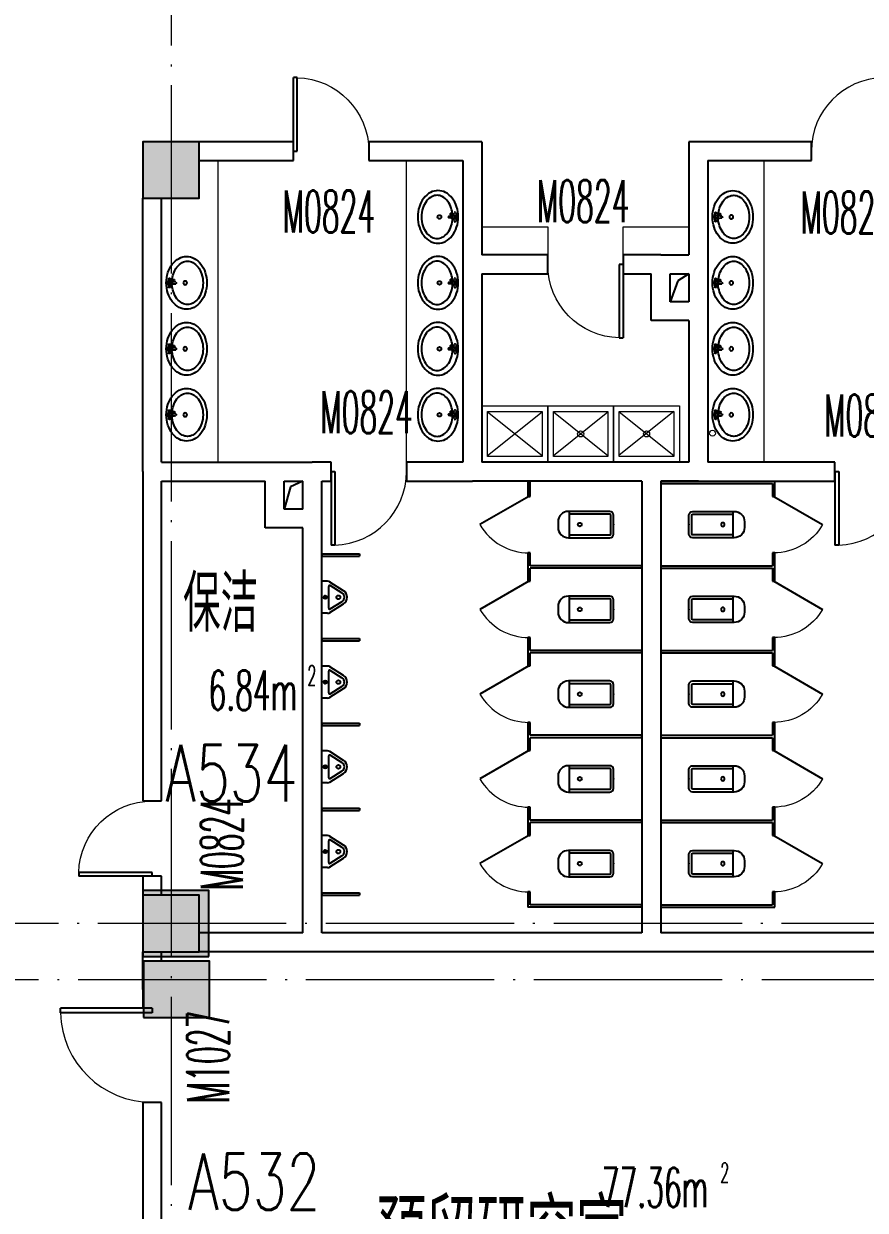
# Model space of a CAD drawing. Extents: x 1417642 to 3570900, y 124798 to 1191112.
# Drawn here: x 1455839 to 1464775, y 213787 to 226385 of the extents above; entities that cross this region are included whole.
import ezdxf

# ---------------------------------------------------------------- set-up
doc = ezdxf.new("R2010")
doc.units = 0
doc.header["$LTSCALE"] = 1000
doc.header["$MEASUREMENT"] = 0
doc.linetypes.add('DOTE', pattern=[2.42, 2, -0.2, 0.02, -0.2])
doc.layers.get('0').update_dxf_attribs({"linetype": 'CONTINUOUS'})
for name, color, linetype in [('colu', 2, 'CONTINUOUS'), ('COLUMN', 9, 'CONTINUOUS'), ('DOTE', 1, 'DOTE'), ('LATRINE', 6, 'CONTINUOUS'), ('LVTRY', 6, 'CONTINUOUS'), ('PUB_HATCH', 8, 'CONTINUOUS'), ('PUB_TEXT', 40, 'CONTINUOUS'), ('SPACE', 7, 'CONTINUOUS'), ('tiaozheng', 20, 'CONTINUOUS'), ('WALL', 4, 'CONTINUOUS'), ('WINDOW', 2, 'CONTINUOUS'), ('WINDOW_TEXT', 7, 'CONTINUOUS'), ('填充', 252, 'CONTINUOUS'), ('柱填充', 8, 'CONTINUOUS')]:
    doc.layers.add(name, color=color, linetype=linetype)
doc.styles.add('_TCH_SPACE', font='ROMANS', dxfattribs={"width": 0.7, "height": 5, "bigfont": 'Z'})
doc.styles.add('_TCH_WINDOW', font='ROMANS.shx', dxfattribs={"width": 0.7, "height": 400, "bigfont": 'Z.shx'})
doc.styles.add('Z', font='ROMANS', dxfattribs={"width": 0.7, "bigfont": 'Z'})

# ---------------------------------------------------------------- blocks, each defined once
blk = doc.blocks.new('896')
at = {"layer": '柱填充'}
h = blk.add_hatch(color=256, dxfattribs=at)
h.paths.add_polyline_path([(1580873, 568265), (1580873, 568965), (1580273, 568965), (1580273, 568265)])
h.paths.add_polyline_path([(1572873, 568265), (1572873, 568965), (1572273, 568965), (1572273, 568265)])
h.paths.add_polyline_path([(1564873, 568265), (1564873, 568965), (1564273, 568965), (1564273, 568265)])
h.paths.add_polyline_path([(1556873, 568265), (1556873, 568965), (1556273, 568965), (1556273, 568265)])
h.paths.add_polyline_path([(1546873, 568265), (1546873, 568965), (1546273, 568965), (1546273, 568265)])
h.paths.add_polyline_path([(1536873, 568265), (1536873, 568965), (1536273, 568965), (1536273, 568265)])
h.paths.add_polyline_path([(1533273, 568265), (1533273, 568965), (1532673, 568965), (1532673, 568265)])
h.paths.add_polyline_path([(1523273, 568365), (1523273, 568965), (1522673, 568965), (1522673, 568365)])
h.paths.add_polyline_path([(1590123, 558965), (1589423, 558965), (1589423, 558365), (1590123, 558365)])
h.paths.add_polyline_path([(1580923, 558365), (1580923, 559065), (1580223, 559065), (1580223, 558365)])
h.paths.add_polyline_path([(1572923, 558365), (1572923, 559065), (1572223, 559065), (1572223, 558365)])
h.paths.add_polyline_path([(1564923, 558365), (1564923, 559065), (1564223, 559065), (1564223, 558365)])
h.paths.add_polyline_path([(1556923, 558365), (1556923, 559065), (1556223, 559065), (1556223, 558365)])
h.paths.add_polyline_path([(1546923, 558365), (1546923, 559065), (1546223, 559065), (1546223, 558365)])
h.paths.add_polyline_path([(1536873, 558365), (1536873, 558965), (1536273, 558965), (1536273, 558365)])
h.paths.add_polyline_path([(1533273, 558365), (1533273, 558965), (1532673, 558965), (1532673, 558365)])
h.paths.add_polyline_path([(1523372, 558965), (1522672, 558965), (1522672, 558365), (1523372, 558365)])
h.paths.add_polyline_path([(1590123, 554765), (1590123, 555365), (1589523, 555365), (1589523, 554765)])
h.paths.add_polyline_path([(1580873, 554765), (1580873, 555365), (1580273, 555365), (1580273, 554765)])
h.paths.add_polyline_path([(1572873, 554765), (1572873, 555365), (1572273, 555365), (1572273, 554765)])
h.paths.add_polyline_path([(1564873, 554765), (1564873, 555365), (1564273, 555365), (1564273, 554765)])
h.paths.add_polyline_path([(1556873, 554765), (1556873, 555365), (1556273, 555365), (1556273, 554765)])
h.paths.add_polyline_path([(1546873, 554765), (1546873, 555365), (1546273, 555365), (1546273, 554765)])
h.paths.add_polyline_path([(1536873, 554765), (1536873, 555365), (1536273, 555365), (1536273, 554765)])
h.paths.add_polyline_path([(1533273, 554765), (1533273, 555365), (1532673, 555365), (1532673, 554765)])
h.paths.add_polyline_path([(1523372, 555365), (1522672, 555365), (1522672, 554765), (1523372, 554765)])
h.paths.add_polyline_path([(1590123, 546765), (1590123, 547365), (1589523, 547365), (1589523, 546765)])
h.paths.add_polyline_path([(1580873, 546765), (1580873, 547365), (1580273, 547365), (1580273, 546765)])
h.paths.add_polyline_path([(1572873, 546765), (1572873, 547365), (1572273, 547365), (1572273, 546765)])
h.paths.add_polyline_path([(1564873, 546765), (1564873, 547365), (1564273, 547365), (1564273, 546765)])
h.paths.add_polyline_path([(1556873, 546765), (1556873, 547365), (1556273, 547365), (1556273, 546765)])
h.paths.add_polyline_path([(1546873, 546715), (1546873, 547415), (1546173, 547415), (1546173, 546715)])
h.paths.add_polyline_path([(1536973, 546715), (1536973, 547415), (1536273, 547415), (1536273, 546715)])
h.paths.add_polyline_path([(1533273, 546715), (1533273, 547415), (1532573, 547415), (1532573, 546715)])
h.paths.add_polyline_path([(1523372, 547365), (1522672, 547365), (1522672, 546765), (1523372, 546765)])
h.paths.add_polyline_path([(1546873, 539365), (1546173, 539365), (1546173, 538765), (1546873, 538765)])
h.paths.add_polyline_path([(1536973, 538715), (1536973, 539415), (1536273, 539415), (1536273, 538715)])
h.paths.add_polyline_path([(1533273, 538715), (1533273, 539415), (1532573, 539415), (1532573, 538715)])
h.paths.add_polyline_path([(1523372, 539365), (1522672, 539365), (1522672, 538765), (1523372, 538765)])
h.paths.add_polyline_path([(1546873, 531365), (1546173, 531365), (1546173, 530765), (1546873, 530765)])
h.paths.add_polyline_path([(1536973, 530715), (1536973, 531415), (1536273, 531415), (1536273, 530715)])
h.paths.add_polyline_path([(1533273, 530715), (1533273, 531415), (1532573, 531415), (1532573, 530715)])
h.paths.add_polyline_path([(1523372, 531365), (1522672, 531365), (1522672, 530765), (1523372, 530765)])
h.paths.add_polyline_path([(1546873, 523365), (1546173, 523365), (1546173, 522765), (1546873, 522765)])
h.paths.add_polyline_path([(1536973, 522715), (1536973, 523415), (1536273, 523415), (1536273, 522715)])
h.paths.add_polyline_path([(1533273, 522715), (1533273, 523415), (1532573, 523415), (1532573, 522715)])
h.paths.add_polyline_path([(1523372, 523365), (1522672, 523365), (1522672, 522765), (1523372, 522765)])
h.paths.add_polyline_path([(1546873, 515365), (1546173, 515365), (1546173, 514765), (1546873, 514765)])
h.paths.add_polyline_path([(1536973, 514715), (1536973, 515415), (1536273, 515415), (1536273, 514715)])
h.paths.add_polyline_path([(1533273, 514715), (1533273, 515415), (1532573, 515415), (1532573, 514715)])
h.paths.add_polyline_path([(1523372, 515365), (1522672, 515365), (1522672, 514765), (1523372, 514765)])
h.paths.add_polyline_path([(1546873, 507365), (1546173, 507365), (1546173, 506765), (1546873, 506765)])
h.paths.add_polyline_path([(1536973, 506715), (1536973, 507415), (1536273, 507415), (1536273, 506715)])
h.paths.add_polyline_path([(1533273, 506715), (1533273, 507415), (1532573, 507415), (1532573, 506715)])
h.paths.add_polyline_path([(1523372, 507365), (1522672, 507365), (1522672, 506765), (1523372, 506765)])
h.paths.add_polyline_path([(1546873, 499365), (1546173, 499365), (1546173, 498765), (1546873, 498765)])
h.paths.add_polyline_path([(1536973, 498715), (1536973, 499415), (1536273, 499415), (1536273, 498715)])
h.paths.add_polyline_path([(1533273, 498715), (1533273, 499415), (1532573, 499415), (1532573, 498715)])
h.paths.add_polyline_path([(1523372, 499365), (1522672, 499365), (1522672, 498765), (1523372, 498765)])
h.paths.add_polyline_path([(1546873, 490765), (1546873, 491365), (1546273, 491365), (1546273, 490765)])
h.paths.add_polyline_path([(1536873, 490765), (1536873, 491365), (1536273, 491365), (1536273, 490765)])
h.paths.add_polyline_path([(1533273, 490765), (1533273, 491365), (1532673, 491365), (1532673, 490765)])
h.paths.add_polyline_path([(1523273, 490765), (1523273, 491365), (1522673, 491365), (1522673, 490765)])
at = {"layer": 'colu'}
for points in [[(1536873, 554765), (1536873, 555365), (1536273, 555365), (1536273, 554765)], [(1536973, 546715), (1536973, 547415), (1536273, 547415), (1536273, 546715)]]:
    blk.add_lwpolyline(points, close=True, dxfattribs=at)
blk = doc.blocks.new('_FZH')
blk.add_lwpolyline([(-0.5, -0.5), (0.5, -0.5), (0.5, 0.5), (-0.5, 0.5)], close=True)
at = {"layer": 'PUB_HATCH'}
blk.add_solid([(-0.5, -0.5), (0.5, -0.5), (-0.5, 0.5), (0.5, 0.5)], dxfattribs=at)
blk = doc.blocks.new('$DorLib2D$00000001')
for p, q in [((0.45, 0.975), (0.5, 0.975)), ((0.45, 0), (0.45, 0.975)), ((0.5, 0), (0.5, 0.975)), ((0.5, 0), (0.45, 0))]:
    blk.add_line(p, q)
at = {"lineweight": 13}
blk.add_arc((0.475, 0), 0.975, 91.4693, 180, dxfattribs=at)
blk = doc.blocks.new('$lvtry$00000200')
for p, q in [((-140, -40, 0), (-140, -480, 0)), ((-110, -40, 0), (-110, -470, 0)), ((100, 0, 0), (-100, 0, 0)), ((100, -30, 0), (-100, -30, 0)), ((110, -470, 0), (110, -40, 0)), ((140, -480, 0), (140, -40, 0)), ((140, -470, 0), (-140, -470, 0)), ((-30, -590, 0), (30, -590, 0))]:
    blk.add_line(p, q)
blk.add_circle((0, -359, 0), 20)
for centre, radius, start, end in [((-100, -40, 0), 40, 90, 180), ((-100, -40, 0), 10, 90, 180), ((100, -40, 0), 40, 0, 90), ((100, -40, 0), 10, 0, 90), ((-30, -480, 0), 110, 180, 270), ((30, -480, 0), 110, 270, 0)]:
    blk.add_arc(centre, radius, start, end)
blk.add_point((0, 0))
blk = doc.blocks.new('$TCHSYS$APDOOR2D')
blk.add_line((0.5, 0), (0, 0.866))
at = {"lineweight": 13}
blk.add_arc((0.5, 0), 1, 120, 180, dxfattribs=at)
blk = doc.blocks.new('$lvtry$00000219')
for p, q in [((-170, 0, 0), (170, 0, 0)), ((-170, -61, 0), (-170, 0, 0)), ((170, -61, 0), (170, 0, 0)), ((-162, -88, 0), (-69, -231, 0)), ((-124, -91, 0), (-43, -216, 0)), ((-116, -76, 0), (116, -76, 0)), ((43, -216, 0), (124, -91, 0)), ((69, -231, 0), (162, -88, 0))]:
    blk.add_line(p, q)
for centre, radius in [((0, -38, 0), 17.7), ((0, -177, 0), 20)]:
    blk.add_circle(centre, radius)
for centre, radius, start, end in [((-120, -61, 0), 50, 180, 213.0863), ((-116, -86, 0), 10, 90, 213.0863), ((116, -86, 0), 10, 326.9137, 90), ((120, -61, 0), 50, 326.9137, 0), ((0, -191, 0), 80, 210, 330), ((0, -191, 0), 50, 210, 330)]:
    blk.add_arc(centre, radius, start, end)
blk.add_point((0, -38, 0))
blk = doc.blocks.new('$lvtry$00000193')
for p, q in [((-17, -43, 0), (-17, -33, 0)), ((17, -43, 0), (17, -33, 0))]:
    blk.add_line(p, q)
at = {"elevation": 0}
blk.add_lwpolyline([(280, -215, 0.12431), (260, -136, 0.105707), (198, -63, 0.086941), (110, -17, 0.077137), (0, 0, 0.077137), (-110, -17, 0.086941), (-198, -63, 0.105707), (-260, -136, 0.12431), (-280, -215, 0.12431), (-260, -294, 0.105707), (-198, -367, 0.086941), (-110, -413, 0.077137), (0, -430, 0.077137), (110, -413, 0.086941), (198, -367, 0.105707), (260, -294, 0.12431)], format="xyb", close=True, dxfattribs=at)
blk.add_lwpolyline([(-25, -61, 0.056876), (-95, -75, 0.086941), (-168, -113, 0.105707), (-216, -170, 0.12431), (-230, -225, 0.12431), (-216, -280, 0.105707), (-168, -337, 0.086941), (-95, -375, 0.077137), (0, -390, 0.077137), (95, -375, 0.086941), (168, -337, 0.105707), (216, -280, 0.12431), (230, -225, 0.12431), (216, -170, 0.105707), (168, -113, 0.086941), (95, -75, 0.06676), (13, -60, 0.06676)], format="xyb", dxfattribs=at)
for centre, radius in [((0, -43, 0), 16.7), ((0, -200, 0), 20)]:
    blk.add_circle(centre, radius)
for centre, radius, start, end in [((-40, -34, 0), 10.1, 106.6096, 258.1648), ((-64, 234, 0), 259, 274.7069, 282.3732), ((-75, -213, 0), 173, 71.36, 79.1873), ((-29, -80, 0), 6.77, 155.344, 308.3224), ((-171, 19, 0), 166, 324.8411, 338.1337), ((-171, 19, 0), 170, 324.8411, 331.3523), ((-29, -80, 0), 3.37, 155.344, 308.3224), ((100, -194, 0), 170, 132.3141, 138.8253), ((100, -194, 0), 166, 125.5327, 138.8253), ((-12, -58, 0), 10.6, 201.8924, 261.774), ((0, -33, 0), 16.7, 0, 180), ((-381, -115, 0), 372, 2.3982, 6.7627), ((0, -96, 0), 9.9, 201.7837, 338.2163), ((64, 234, 0), 259, 257.6268, 265.2931), ((381, -115, 0), 372, 170.1008, 177.6018), ((75, -213, 0), 173, 100.8127, 110.4191), ((40, -34, 0), 10.1, 281.8352, 73.3904)]:
    blk.add_arc(centre, radius, start, end)
blk.add_point((0, -33, 0))

msp = doc.modelspace()

# ---------------------------------------------------------------- linework, layer by layer
at = {"layer": 'DOTE', "lineweight": 0}
for points in [[(1457403.1, 242672.6), (1457403.1, 132632.2)], [(1596566.6, 216832.7), (1432076.7, 216832.7)], [(1596566.6, 216832.7), (1432076.7, 216832.7)], [(1468096.3, 216232.7), (1432076.7, 216232.7)]]:
    msp.add_lwpolyline(points, dxfattribs=at)
at = {"layer": 'LATRINE'}
for p, q in [((1461190.6, 221517.3), (1461190.6, 221367.3)), ((1461215.6, 221517.3), (1461190.6, 221517.3)), ((1461215.6, 221367.3), (1461215.6, 221517.3)), ((1462603.1, 221529.8), (1463815.6, 221529.8)), ((1462603.1, 221529.8), (1462603.1, 221504.8)), ((1462603.1, 221504.8), (1463790.6, 221504.8)), ((1463790.6, 221504.8), (1463790.6, 221367.3)), ((1463815.6, 221367.3), (1463815.6, 221529.8)), ((1461190.6, 221367.3), (1461215.6, 221367.3)), ((1463790.6, 221367.3), (1463815.6, 221367.3)), ((1459003.1, 220757.7), (1459403.1, 220757.7)), ((1459003.1, 220757.7), (1459003.1, 220732.7)), ((1459003.1, 220732.7), (1459403.1, 220732.7)), ((1459403.1, 220757.7), (1459403.1, 220732.7)), ((1461215.6, 220767.3), (1461190.6, 220767.3)), ((1461190.6, 220767.3), (1461190.6, 220617.3)), ((1461215.6, 220629.8), (1461215.6, 220767.3)), ((1463815.6, 220767.3), (1463790.6, 220767.3)), ((1463790.6, 220767.3), (1463790.6, 220629.8)), ((1463815.6, 220617.3), (1463815.6, 220767.3)), ((1461190.6, 220617.3), (1461190.6, 220467.3)), ((1462403.1, 220629.8), (1461215.6, 220629.8)), ((1462403.1, 220604.8), (1461215.6, 220604.8)), ((1461215.6, 220467.3), (1461215.6, 220604.8)), ((1462403.1, 220604.8), (1462403.1, 220629.8)), ((1462603.1, 220629.8), (1463790.6, 220629.8)), ((1462603.1, 220629.8), (1462603.1, 220604.8)), ((1462603.1, 220604.8), (1463790.6, 220604.8)), ((1463790.6, 220604.8), (1463790.6, 220467.3)), ((1463815.6, 220467.3), (1463815.6, 220617.3)), ((1461190.6, 220467.3), (1461215.6, 220467.3)), ((1463790.6, 220467.3), (1463815.6, 220467.3)), ((1459003.1, 219857.7), (1459403.1, 219857.7)), ((1459003.1, 219857.7), (1459003.1, 219832.7)), ((1459403.1, 219857.7), (1459403.1, 219832.7)), ((1461215.6, 219867.3), (1461190.6, 219867.3)), ((1461190.6, 219867.3), (1461190.6, 219717.3)), ((1461215.6, 219729.8), (1461215.6, 219867.3)), ((1463815.6, 219867.3), (1463790.6, 219867.3)), ((1463790.6, 219867.3), (1463790.6, 219729.8)), ((1463815.6, 219717.3), (1463815.6, 219867.3)), ((1459003.1, 219832.7), (1459403.1, 219832.7)), ((1461190.6, 219717.3), (1461190.6, 219567.3)), ((1462403.1, 219729.8), (1461215.6, 219729.8)), ((1462403.1, 219704.8), (1462403.1, 219729.8)), ((1462603.1, 219729.8), (1463790.6, 219729.8)), ((1462603.1, 219729.8), (1462603.1, 219704.8)), ((1463815.6, 219567.3), (1463815.6, 219717.3)), ((1462403.1, 219704.8), (1461215.6, 219704.8)), ((1461215.6, 219567.3), (1461215.6, 219704.8)), ((1462603.1, 219704.8), (1463790.6, 219704.8)), ((1463790.6, 219704.8), (1463790.6, 219567.3)), ((1461190.6, 219567.3), (1461215.6, 219567.3)), ((1463790.6, 219567.3), (1463815.6, 219567.3)), ((1461215.6, 218967.3), (1461190.6, 218967.3)), ((1461190.6, 218967.3), (1461190.6, 218817.3)), ((1461215.6, 218829.8), (1461215.6, 218967.3)), ((1463815.6, 218967.3), (1463790.6, 218967.3)), ((1463790.6, 218967.3), (1463790.6, 218829.8)), ((1463815.6, 218817.3), (1463815.6, 218967.3)), ((1459003.1, 218957.7), (1459403.1, 218957.7)), ((1459003.1, 218957.7), (1459003.1, 218932.7)), ((1459003.1, 218932.7), (1459403.1, 218932.7)), ((1459403.1, 218957.7), (1459403.1, 218932.7)), ((1461190.6, 218817.3), (1461190.6, 218667.3)), ((1462403.1, 218829.8), (1461215.6, 218829.8)), ((1462403.1, 218804.8), (1461215.6, 218804.8)), ((1461215.6, 218667.3), (1461215.6, 218804.8)), ((1462403.1, 218804.8), (1462403.1, 218829.8)), ((1462603.1, 218829.8), (1463790.6, 218829.8)), ((1462603.1, 218829.8), (1462603.1, 218804.8)), ((1462603.1, 218804.8), (1463790.6, 218804.8)), ((1463790.6, 218804.8), (1463790.6, 218667.3)), ((1463815.6, 218667.3), (1463815.6, 218817.3)), ((1461190.6, 218667.3), (1461215.6, 218667.3)), ((1463790.6, 218667.3), (1463815.6, 218667.3)), ((1459003.1, 218057.7), (1459403.1, 218057.7)), ((1459003.1, 218057.7), (1459003.1, 218032.7)), ((1459003.1, 218032.7), (1459403.1, 218032.7)), ((1459403.1, 218057.7), (1459403.1, 218032.7)), ((1461215.6, 218067.3), (1461190.6, 218067.3)), ((1461190.6, 218067.3), (1461190.6, 217917.3)), ((1461215.6, 217929.8), (1461215.6, 218067.3)), ((1463815.6, 218067.3), (1463790.6, 218067.3)), ((1463790.6, 218067.3), (1463790.6, 217929.8)), ((1463815.6, 217917.3), (1463815.6, 218067.3)), ((1461190.6, 217917.3), (1461190.6, 217767.3)), ((1462403.1, 217929.8), (1461215.6, 217929.8)), ((1462403.1, 217904.8), (1461215.6, 217904.8)), ((1461215.6, 217767.3), (1461215.6, 217904.8)), ((1462403.1, 217904.8), (1462403.1, 217929.8)), ((1462603.1, 217929.8), (1463790.6, 217929.8)), ((1462603.1, 217929.8), (1462603.1, 217904.8)), ((1462603.1, 217904.8), (1463790.6, 217904.8)), ((1463790.6, 217904.8), (1463790.6, 217767.3)), ((1463815.6, 217767.3), (1463815.6, 217917.3)), ((1461190.6, 217767.3), (1461215.6, 217767.3)), ((1463790.6, 217767.3), (1463815.6, 217767.3)), ((1459003.1, 217157.7), (1459403.1, 217157.7)), ((1459003.1, 217157.7), (1459003.1, 217132.7)), ((1459003.1, 217132.7), (1459403.1, 217132.7)), ((1459403.1, 217157.7), (1459403.1, 217132.7)), ((1461215.6, 217167.3), (1461190.6, 217167.3)), ((1461190.6, 217167.3), (1461190.6, 217004.8)), ((1461215.6, 217029.8), (1461215.6, 217167.3)), ((1463815.6, 217167.3), (1463790.6, 217167.3)), ((1463790.6, 217167.3), (1463790.6, 217029.8)), ((1463815.6, 217004.8), (1463815.6, 217167.3)), ((1462403.1, 217004.8), (1461190.6, 217004.8)), ((1462403.1, 217029.8), (1461215.6, 217029.8)), ((1462403.1, 217004.8), (1462403.1, 217029.8)), ((1462603.1, 217029.8), (1463790.6, 217029.8)), ((1462603.1, 217029.8), (1462603.1, 217004.8)), ((1462603.1, 217004.8), (1463815.6, 217004.8))]:
    msp.add_line(p, q, dxfattribs=at)
at = {"layer": 'LATRINE', "lineweight": 0}
for points in [[(1457903.1, 221729.8), (1457903.1, 224932.7)], [(1459903.1, 221729.8), (1459903.1, 224932.7)], [(1463703.1, 221729.8), (1463703.1, 224932.7)]]:
    msp.add_lwpolyline(points, dxfattribs=at)
at = {"layer": 'LVTRY', "lineweight": 0}
for p, q in [((1461343.1, 222261.5), (1460763.1, 221797.8)), ((1461343.1, 221797.8), (1460763.1, 222261.5)), ((1462043.1, 222261.5), (1461463.1, 221797.8)), ((1462043.1, 221797.8), (1461463.1, 222261.5)), ((1462743.1, 222269.5), (1462163.1, 221805.9)), ((1462743.1, 221797.8), (1462163.1, 222261.5))]:
    msp.add_line(p, q, dxfattribs=at)
for points in [[(1461403.1, 223929.8), (1460703.1, 223929.8), (1460703.1, 224229.5), (1461403.1, 224229.5)], [(1462903.1, 223929.8), (1462203.1, 223929.8), (1462203.1, 224229.5), (1462903.1, 224229.5)], [(1460703.1, 222329.5), (1461403.1, 222329.5), (1461403.1, 221729.8), (1460703.1, 221729.8)], [(1460763.1, 222269.5), (1461343.1, 222269.5), (1461343.1, 221789.8), (1460763.1, 221789.8)], [(1461403.1, 222329.5), (1462103.1, 222329.5), (1462103.1, 221729.8), (1461403.1, 221729.8)], [(1461463.1, 222269.5), (1462043.1, 222269.5), (1462043.1, 221789.8), (1461463.1, 221789.8)], [(1462103.1, 222329.5), (1462803.1, 222329.5), (1462803.1, 221729.8), (1462103.1, 221729.8)], [(1462163.1, 222269.5), (1462743.1, 222269.5), (1462743.1, 221789.8), (1462163.1, 221789.8)]]:
    msp.add_lwpolyline(points, close=True, dxfattribs=at)
for centre in [(1461753.1, 222029.7), (1462453.1, 222029.7), (1463153.1, 222037.7)]:
    msp.add_circle(centre, 32.1, dxfattribs=at)
at = {"layer": 'tiaozheng', "color": 2}
for p, q in [((1462784.5, 223655.7), (1462703.1, 223432.7)), ((1462903.1, 223729.8), (1462784.5, 223655.7)), ((1458803.1, 221529.8), (1458670.9, 221466.8)), ((1458670.9, 221466.8), (1458603.1, 221232.7))]:
    msp.add_line(p, q, dxfattribs=at)
at = {"layer": 'WALL'}
for p, q in [((1458703.1, 225132.7), (1457703.1, 225132.7)), ((1458703.1, 224932.7), (1458703.1, 225132.7)), ((1460703.1, 225132.7), (1459503.1, 225132.7)), ((1459503.1, 225132.7), (1459503.1, 224932.7)), ((1460703.1, 225132.7), (1460703.1, 223929.8)), ((1462903.1, 225132.7), (1462903.1, 223929.8)), ((1464203.1, 225132.7), (1462903.1, 225132.7)), ((1464203.1, 224932.7), (1464203.1, 225132.7)), ((1457703.1, 224932.7), (1458703.1, 224932.7)), ((1459503.1, 224932.7), (1460503.1, 224932.7)), ((1460503.1, 224932.7), (1460503.1, 223829.8)), ((1463103.1, 224932.7), (1463103.1, 223829.8)), ((1463103.1, 224932.7), (1464203.1, 224932.7)), ((1457103.1, 221629.8), (1457103.1, 224532.7)), ((1457303.1, 221729.8), (1457303.1, 224532.7)), ((1461403.1, 223929.8), (1460703.1, 223929.8)), ((1461403.1, 223729.8), (1461403.1, 223929.8)), ((1462603.1, 223929.8), (1462203.1, 223929.8)), ((1462203.1, 223929.8), (1462203.1, 223729.8)), ((1462603.1, 223929.8), (1462903.1, 223929.8)), ((1460503.1, 223829.8), (1460503.1, 221729.8)), ((1463103.1, 223829.8), (1463103.1, 223332.7)), ((1460703.1, 223729.8), (1461403.1, 223729.8)), ((1460703.1, 223729.8), (1460703.1, 221729.8)), ((1462203.1, 223729.8), (1462503.1, 223729.8)), ((1462503.1, 223232.7), (1462503.1, 223729.8)), ((1462703.1, 223432.7), (1462703.1, 223729.8)), ((1462703.1, 223729.8), (1462903.1, 223729.8)), ((1462903.1, 223729.8), (1462903.1, 223432.7)), ((1462903.1, 223432.7), (1462703.1, 223432.7)), ((1463103.1, 223332.7), (1463103.1, 221729.8)), ((1462903.1, 223232.7), (1462503.1, 223232.7)), ((1462903.1, 223232.7), (1462903.1, 221729.8)), ((1457303.1, 221729.8), (1458503.1, 221729.8)), ((1458503.1, 221729.8), (1458903.1, 221729.8)), ((1459103.1, 221729.8), (1458903.1, 221729.8)), ((1459103.1, 221529.8), (1459103.1, 221729.8)), ((1460503.1, 221729.8), (1459903.1, 221729.8)), ((1459903.1, 221729.8), (1459903.1, 221529.8)), ((1462503.1, 221729.8), (1460703.1, 221729.8)), ((1462903.1, 221729.8), (1462503.1, 221729.8)), ((1464453.1, 221729.8), (1463103.1, 221729.8)), ((1464453.1, 221529.8), (1464453.1, 221729.8)), ((1457103.1, 221629.8), (1457103.1, 218132.7)), ((1457303.1, 218132.7), (1457303.1, 221529.8)), ((1457303.1, 221529.8), (1458403.1, 221529.8)), ((1458403.1, 221032.7), (1458403.1, 221529.8)), ((1458603.1, 221232.7), (1458603.1, 221529.8)), ((1458603.1, 221529.8), (1458803.1, 221529.8)), ((1458803.1, 221232.7), (1458803.1, 221529.8)), ((1459003.1, 221529.8), (1459103.1, 221529.8)), ((1459003.1, 221132.7), (1459003.1, 221529.8)), ((1459903.1, 221529.8), (1460603.1, 221529.8)), ((1462403.1, 221529.8), (1460603.1, 221529.8)), ((1462403.1, 221529.8), (1462403.1, 216732.7)), ((1462603.1, 221529.8), (1462603.1, 216732.7)), ((1463003.1, 221529.8), (1462603.1, 221529.8)), ((1463003.1, 221529.8), (1464453.1, 221529.8)), ((1458803.1, 221232.7), (1458603.1, 221232.7)), ((1459003.1, 216732.7), (1459003.1, 221132.7)), ((1458803.1, 221032.7), (1458403.1, 221032.7)), ((1458803.1, 216732.7), (1458803.1, 221032.7)), ((1457103.1, 218132.7), (1457303.1, 218132.7)), ((1457303.1, 217332.7), (1457103.1, 217332.7)), ((1457103.1, 217332.7), (1457103.1, 217132.7)), ((1457303.1, 217132.7), (1457303.1, 217332.7)), ((1458803.1, 216732.7), (1457703.1, 216732.7)), ((1462403.1, 216732.7), (1459003.1, 216732.7)), ((1467103.1, 216732.7), (1462603.1, 216732.7)), ((1457103.1, 216132.7), (1457103.1, 216532.7)), ((1457303.1, 216432.7), (1457303.1, 216532.7)), ((1458903.1, 216532.7), (1457703.1, 216532.7)), ((1462503.1, 216532.7), (1458903.1, 216532.7)), ((1467103.1, 216532.7), (1462503.1, 216532.7)), ((1457103.1, 216132.7), (1457103.1, 215932.7)), ((1457103.1, 215932.7), (1457110.3, 215932.7)), ((1457303.1, 214932.7), (1457103.1, 214932.7)), ((1457103.1, 214932.7), (1457103.1, 209132.7)), ((1457303.1, 209132.7), (1457303.1, 214932.7))]:
    msp.add_line(p, q, dxfattribs=at)

# ---------------------------------------------------------------- block references
at = {"layer": 'COLUMN', "lineweight": 0, "xscale": 600, "yscale": 600, "zscale": 600}
for p in [(1457403.1, 224832.7), (1457403.1, 216832.7)]:
    msp.add_blockref('_FZH', p, dxfattribs=at)
at = {"layer": 'COLUMN', "xscale": 700, "yscale": 600, "zscale": 600}
msp.add_blockref('_FZH', (1457460.3, 216132.7, 0), dxfattribs=at)
at = {"layer": 'LATRINE', "lineweight": 0, "xscale": 600, "zscale": 25, "rotation": 90}
for p, yscale in [((1461203.1, 221067.3), 600), ((1463803.1, 221067.3), -600), ((1461203.1, 220167.3), 600), ((1463803.1, 220167.3), -600), ((1461203.1, 219267.3), 600), ((1463803.1, 219267.3), -600), ((1461203.1, 218367.3), 600), ((1463803.1, 218367.3), -600), ((1461203.1, 217467.3), 600), ((1463803.1, 217467.3), -600)]:
    msp.add_blockref('$TCHSYS$APDOOR2D', p, dxfattribs=dict(at, yscale=yscale))
at = {"layer": 'LVTRY', "lineweight": 0}
for name, p, rotation in [('$lvtry$00000193', (1460453.1, 224333.6), 270), ('$lvtry$00000193', (1460453.1, 223633.6), 270), ('$lvtry$00000193', (1460453.1, 222933.6), 270), ('$lvtry$00000193', (1460453.1, 222233.6), 270), ('$lvtry$00000200', (1462103.1, 221067.3), 270), ('$lvtry$00000219', (1459003.1, 220295.2), 90.00000000000001), ('$lvtry$00000200', (1462103.1, 220167.3), 270), ('$lvtry$00000219', (1459003.1, 219395.2), 90.00000000000001), ('$lvtry$00000200', (1462103.1, 219267.3), 270), ('$lvtry$00000219', (1459003.1, 218495.2), 90.00000000000001), ('$lvtry$00000200', (1462103.1, 218367.3), 270), ('$lvtry$00000219', (1459003.1, 217595.2, 0), 90.00000000000001), ('$lvtry$00000200', (1462103.1, 217467.3), 270)]:
    msp.add_blockref(name, p, dxfattribs=dict(at, rotation=rotation))
at = {"layer": 'LVTRY', "lineweight": 0, "rotation": 270}
for name, p, yscale in [('$lvtry$00000193', (1463153.1, 224333.6), -0.9999999999999998), ('$lvtry$00000193', (1457353.1, 223633.6), -0.9999999999999998), ('$lvtry$00000193', (1463153.1, 223633.6), -0.9999999999999998), ('$lvtry$00000193', (1457353.1, 222933.6), -0.9999999999999998), ('$lvtry$00000193', (1463153.1, 222933.6), -0.9999999999999998), ('$lvtry$00000193', (1457353.1, 222233.6), -0.9999999999999998), ('$lvtry$00000193', (1463153.1, 222233.6), -0.9999999999999998), ('$lvtry$00000200', (1462903.1, 221067.3), -0.9999999999999996), ('$lvtry$00000200', (1462903.1, 220167.3), -0.9999999999999996), ('$lvtry$00000200', (1462903.1, 219267.3), -0.9999999999999996), ('$lvtry$00000200', (1462903.1, 218367.3), -0.9999999999999996), ('$lvtry$00000200', (1462903.1, 217467.3), -0.9999999999999996)]:
    msp.add_blockref(name, p, dxfattribs=dict(at, yscale=yscale))
at = {"layer": 'tiaozheng'}
msp.add_blockref('896', (-79169.7, -330232.4), dxfattribs=at)
at = {"layer": 'WINDOW', "lineweight": 0}
ref = msp.add_blockref('$DorLib2D$00000001', (1459103.1, 225032.7), dxfattribs=dict(at, xscale=800, yscale=-800, zscale=800, rotation=180))
ref.add_attrib('A', 'M0824', (1458588.6, 224169.9), dxfattribs={"layer": 'WINDOW_TEXT', "lineweight": 0, "height": 446.25, "style": '_TCH_WINDOW', "width": 0.494118})
ref = msp.add_blockref('$DorLib2D$00000001', (1464603.1, 225032.7), dxfattribs=dict(at, xscale=-800, yscale=-800, zscale=-800, rotation=180))
ref.add_attrib('A', 'M0824', (1464088.6, 224158.3), dxfattribs={"layer": 'WINDOW_TEXT', "lineweight": 0, "height": 446.25, "style": '_TCH_WINDOW', "width": 0.494118})
ref = msp.add_blockref('$DorLib2D$00000001', (1461803.1, 223829.8), dxfattribs=dict(at, xscale=800, yscale=-800, zscale=800))
ref.add_attrib('A', 'M0824', (1461288.6, 224278.2), dxfattribs={"layer": 'WINDOW_TEXT', "lineweight": 0, "height": 446.25, "style": '_TCH_WINDOW', "width": 0.494118})
ref = msp.add_blockref('$DorLib2D$00000001', (1459503.1, 221629.8), dxfattribs=dict(at, xscale=-800, yscale=-800, zscale=-800))
ref.add_attrib('A', 'M0824', (1458988.6, 222036.9), dxfattribs={"layer": 'WINDOW_TEXT', "lineweight": 0, "height": 446.25, "style": '_TCH_WINDOW', "width": 0.494118})
ref = msp.add_blockref('$DorLib2D$00000001', (1464853.1, 221629.8), dxfattribs=dict(at, xscale=800, yscale=800, zscale=800, rotation=180))
ref.add_attrib('A', 'M0824', (1464338.6, 222002), dxfattribs={"layer": 'WINDOW_TEXT', "lineweight": 0, "height": 446.25, "style": '_TCH_WINDOW', "width": 0.494118})
ref = msp.add_blockref('$DorLib2D$00000001', (1457203.1, 217732.7), dxfattribs=dict(at, xscale=-800, yscale=800, zscale=-800, rotation=90))
ref.add_attrib('A', 'M0824', (1458165.9, 217182.6), dxfattribs={"layer": 'WINDOW_TEXT', "lineweight": 0, "height": 446.25, "rotation": 90, "style": '_TCH_WINDOW', "width": 0.494118})
ref = msp.add_blockref('$DorLib2D$00000001', (1457203.1, 215432.7), dxfattribs=dict(at, xscale=1000, yscale=1000, zscale=1000, rotation=90))
ref.add_attrib('A', 'M1027', (1458019.9, 214923.5), dxfattribs={"layer": 'WINDOW_TEXT', "lineweight": 0, "height": 446.25, "rotation": 90, "style": '_TCH_WINDOW', "width": 0.494118})

# ---------------------------------------------------------------- texts
at = {"layer": 'PUB_TEXT', "style": 'Z', "width": 0.7}
msp.add_text('保洁', height=600, dxfattribs=at).set_placement((1457530.7, 219928.9))
at = {"layer": 'PUB_TEXT', "color": 1, "lineweight": 60, "style": 'Z', "width": 0.7}
for s, p in [('A534', (1457343.5, 218127.3)), ('A532', (1457585.4, 213791.2))]:
    msp.add_text(s, height=600, dxfattribs=at).set_placement(p)
at = {"layer": 'SPACE', "style": '_TCH_SPACE', "width": 0.525}
for s, height, p in [('6.84m', 420, (1457800.8, 219097)), ('2', 210, (1458850.8, 219359.5)), ('77.36m', 420, (1461976, 213818.9)), ('2', 210, (1463236, 214081.4))]:
    msp.add_text(s, height=height, dxfattribs=at).set_placement(p)
at = {"layer": '填充', "insert": (1460912, 213898.7), "char_height": 600, "width": 2747.49, "attachment_point": 2, "style": '_TCH_WINDOW'}
msp.add_mtext('{\\H1.333x;\\C3;预留研究室}', dxfattribs=at)

doc.saveas('drawing.dxf')
